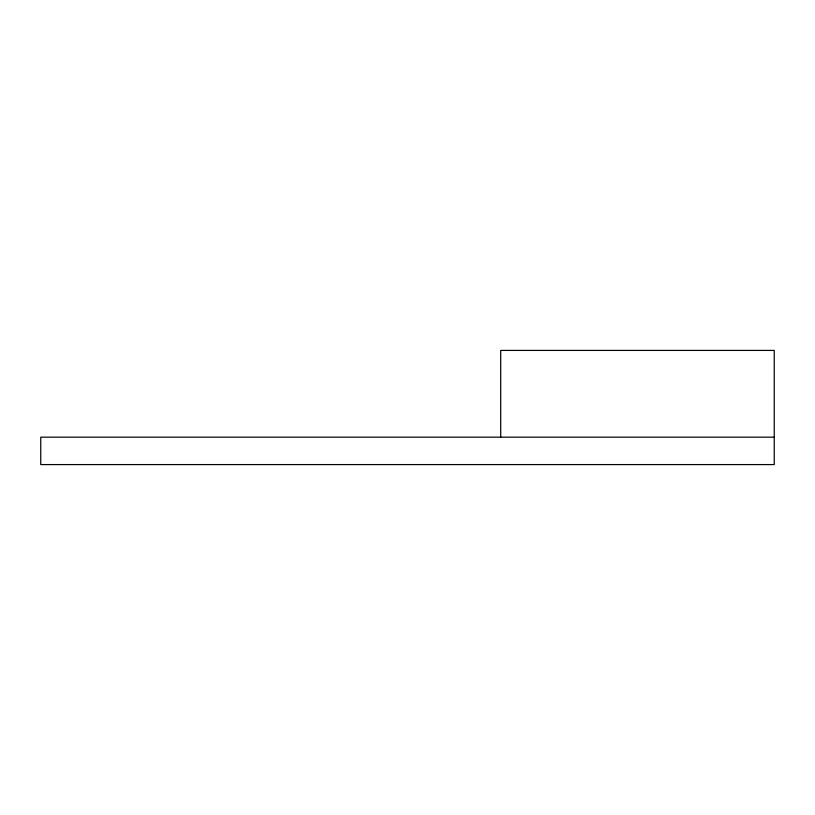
<?xml version="1.0" encoding="UTF-8"?>
<svg xmlns="http://www.w3.org/2000/svg" width="815" height="815" viewBox="0 0 815 815"><rect width="100%" height="100%" fill="white"/><g stroke="black" fill="none" stroke-linecap="round" stroke-linejoin="round"><path stroke-width="1.22" d="M774.25 437.176L40.75 437.176L40.75 464.581L774.25 464.581L774.25 350.419L500.705 350.419L500.705 437.176"/></g></svg>
